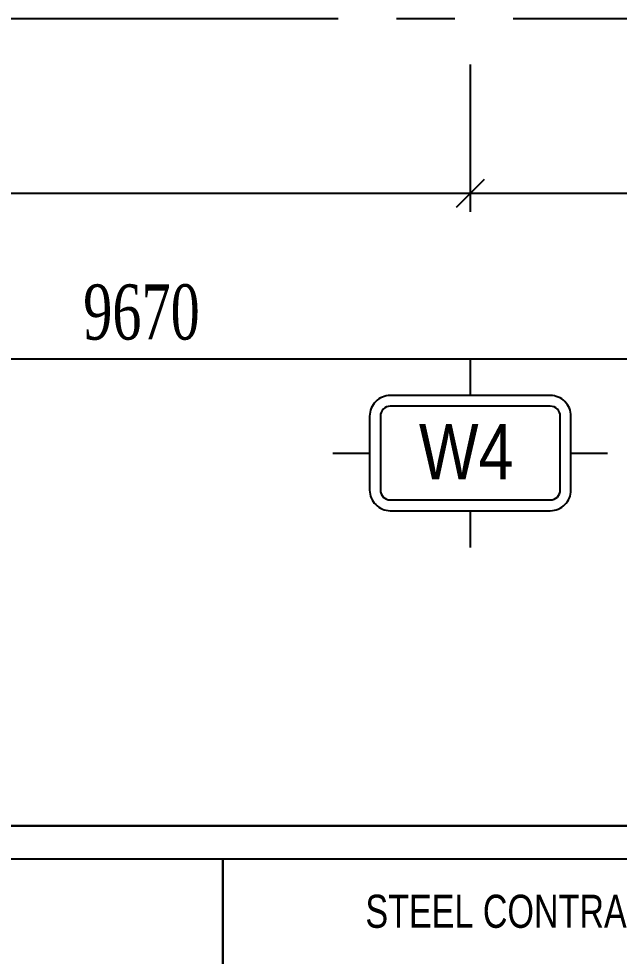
# Model space of a CAD drawing. Header units: inches. Extents: x 315041 to 662841, y -45540 to -35018.
# Drawn here: x 332119.3 to 332152, y -38646.2 to -38595.2 of the extents above; entities that cross this region are included whole.
import ezdxf
from ezdxf.enums import TextEntityAlignment as Align

# ---------------------------------------------------------------- set-up
doc = ezdxf.new("R2010")
doc.units = ezdxf.units.IN
doc.header["$MEASUREMENT"] = 0
doc.linetypes.add('CENTER2', pattern=[28.575, 19.05, -3.175, 3.175, -3.175])
for name, color, linetype in [('3', 3, 'Continuous'), ('7', 7, 'Continuous'), ('8', 8, 'Continuous'), ('BAO KHUNG', 31, 'Continuous')]:
    doc.layers.add(name, color=color, linetype=linetype)
doc.styles.add('hx2', font='VHARIALN.TTF')
doc.styles.add('ST1', font='times.ttf', dxfattribs={"width": 0.7})
doc.styles.get("Standard").update_dxf_attribs({"font": 'VHARIALN.TTF'})
doc.dimstyles.new('100', dxfattribs={"dimtxt": 3, "dimasz": 1.5, "dimexe": 1, "dimexo": 0, "dimgap": 1, "dimtad": 1, "dimdec": 0, "dimlfac": 100, "dimzin": 0, "dimdsep": 46, "dimtxsty": 'ST1', "dimblk": 'OBLIQUE', "dimcen": 1, "dimdle": 1, "dimclrd": 8, "dimclre": 8, "dimclrt": 3, "dimadec": 0, "dimazin": 0, "dimtfac": 1, "dimtdec": 0, "dimtix": 1, "dimtmove": 1, "dimatfit": 3, "dimfxl": 0, "dimtfill": 1, "dimtolj": 1, "dimtzin": 0, "dimlwd": -1, "dimlwe": -1, "dimarcsym": 1})

# ---------------------------------------------------------------- blocks, each defined once
blk = doc.blocks.new('A$C75D82031')
at = {"layer": '7', "color": 147, "linetype": 'Continuous'}
blk.add_lwpolyline([(12.331, 57.61), (581.669, 57.61), (581.669, 409.19), (12.331, 409.19)], close=True, dxfattribs=at)
at = {"layer": 'BAO KHUNG', "color": 7}
for points in [[(80.92, 55.81), (144.951, 55.81), (144.951, 10.81), (80.92, 10.81)], [(144.951, 55.81), (285.801, 55.81), (285.801, 10.81), (144.951, 10.81)]]:
    blk.add_lwpolyline(points, close=True, dxfattribs=at)
at = {"layer": 'BAO KHUNG', "color": 7, "linetype": 'Continuous', "width": 0.9}
blk.add_text('STEEL CONTRACTOR - NHÀ THẦU KẾT CẤU THÉP', height=1.8, dxfattribs=at).set_placement((152.72, 52.051))
blk = doc.blocks.new('_Oblique')
at = {"color": 0, "linetype": 'ByBlock', "lineweight": -2}
blk.add_line((-0.5, -0.5), (0.5, 0.5), dxfattribs=at)
blk = doc.blocks.new('*D1031')
at = {"color": 8, "linetype": 'Continuous', "transparency": 16777216}
for p, q in [((79.849, 41.451), (79.849, 33.428)), ((146.099, 41.451), (146.099, 33.428)), ((78.849, 34.428), (147.099, 34.428))]:
    blk.add_line(p, q, dxfattribs=at)
at = {"layer": 'Defpoints', "color": 0, "transparency": 16777216}
for p in [(79.849, 41.451), (146.099, 41.451), (146.099, 34.428)]:
    blk.add_point(p, dxfattribs=at)
at = {"color": 8, "transparency": 16777216, "xscale": 1.5, "yscale": 1.5, "zscale": 1.5, "rotation": 180}
blk.add_blockref('_Oblique', (79.849, 34.428), dxfattribs=at)
at = {"color": 8, "transparency": 16777216, "xscale": 1.5, "yscale": 1.5, "zscale": 1.5}
blk.add_blockref('_Oblique', (146.099, 34.428), dxfattribs=at)
at = {"color": 3, "transparency": 16777216, "insert": (112.974, 36.954), "char_height": 3, "attachment_point": 5, "style": 'ST1', "bg_fill": 3, "box_fill_scale": 1.25, "bg_fill_color": 256, "bg_fill_true_color": 13158600, "bg_fill_transparency": 6217772}
blk.add_mtext('\\A1;6625', dxfattribs=at)
blk = doc.blocks.new('*D1032')
at = {"color": 8, "linetype": 'Continuous', "transparency": 16777216}
for p, q in [((146.099, 41.451), (146.099, 33.428)), ((176.549, 41.451), (176.549, 33.428)), ((145.099, 34.428), (177.549, 34.428))]:
    blk.add_line(p, q, dxfattribs=at)
at = {"layer": 'Defpoints', "color": 0, "transparency": 16777216}
for p in [(146.099, 41.451), (176.549, 41.451), (176.549, 34.428)]:
    blk.add_point(p, dxfattribs=at)
at = {"color": 8, "transparency": 16777216, "xscale": 1.5, "yscale": 1.5, "zscale": 1.5, "rotation": 180}
blk.add_blockref('_Oblique', (146.099, 34.428), dxfattribs=at)
at = {"color": 8, "transparency": 16777216, "xscale": 1.5, "yscale": 1.5, "zscale": 1.5}
blk.add_blockref('_Oblique', (176.549, 34.428), dxfattribs=at)
at = {"color": 3, "transparency": 16777216, "insert": (161.324, 36.954), "char_height": 3, "attachment_point": 5, "style": 'ST1', "bg_fill": 3, "box_fill_scale": 1.25, "bg_fill_color": 256, "bg_fill_true_color": 13158600, "bg_fill_transparency": 0}
blk.add_mtext('\\A1;3045', dxfattribs=at)
blk = doc.blocks.new('*D1033')
at = {"color": 8, "linetype": 'Continuous', "transparency": 16777216}
for p, q in [((79.849, 41.451), (79.849, 24.418)), ((176.549, 41.451), (176.549, 24.418)), ((78.849, 25.418), (177.549, 25.418))]:
    blk.add_line(p, q, dxfattribs=at)
at = {"layer": 'Defpoints', "color": 0, "transparency": 16777216}
for p in [(79.849, 41.451), (176.549, 41.451), (176.549, 25.418)]:
    blk.add_point(p, dxfattribs=at)
at = {"color": 8, "transparency": 16777216, "xscale": 1.5, "yscale": 1.5, "zscale": 1.5, "rotation": 180}
blk.add_blockref('_Oblique', (79.849, 25.418), dxfattribs=at)
at = {"color": 8, "transparency": 16777216, "xscale": 1.5, "yscale": 1.5, "zscale": 1.5}
blk.add_blockref('_Oblique', (176.549, 25.418), dxfattribs=at)
at = {"color": 3, "transparency": 16777216, "insert": (128.199, 27.948), "char_height": 3, "attachment_point": 5, "style": 'ST1', "bg_fill": 3, "box_fill_scale": 1.25, "bg_fill_color": 256, "bg_fill_true_color": 13158600, "bg_fill_transparency": 5832799}
blk.add_mtext('\\A1;9670', dxfattribs=at)
blk = doc.blocks.new('TENTRUC')
at = {"layer": '7'}
for p, q in [((0, 8.267), (0, 10.265)), ((-7.478, 5.132), (-5.48, 5.132)), ((5.48, 5.132), (7.478, 5.132)), ((0, 0), (0, 1.998))]:
    blk.add_line(p, q, dxfattribs=at)
blk.add_lwpolyline([(-4.356, 8.267), (4.356, 8.267, -0.414214), (5.48, 7.143), (5.48, 3.122, -0.414214), (4.356, 1.998), (-4.356, 1.998, -0.414214), (-5.48, 3.122), (-5.48, 7.143, -0.414214)], format="xyb", close=True, dxfattribs=at)
at = {"layer": '8', "ltscale": 15}
blk.add_lwpolyline([(-4.356, 7.684), (4.356, 7.684, -0.414214), (4.897, 7.143), (4.897, 3.122, -0.414214), (4.356, 2.581), (-4.356, 2.581, -0.414214), (-4.897, 3.122), (-4.897, 7.143, -0.414214)], format="xyb", close=True, dxfattribs=at)
at = {"layer": '3', "style": 'hx2'}
blk.add_attdef('TR', text='', height=2.904, dxfattribs=at).set_placement((-0.156, 3.827), align=Align.CENTER)
blk = doc.blocks.new('A$C4DC60D06')
at = {"color": 9}
dim = blk.add_linear_dim(base=(146.099, 34.428), p1=(79.849, 41.451), p2=(146.099, 41.451), dimstyle='100', dxfattribs=at)
dim.commit()
dim.dimension.update_dxf_attribs({"geometry": '*D1031', "text_midpoint": (112.974, 36.954)})
dim = blk.add_linear_dim(base=(176.549, 34.428), p1=(146.099, 41.451), p2=(176.549, 41.451), dimstyle='100', dxfattribs=at)
dim.commit()
dim.dimension.update_dxf_attribs({"geometry": '*D1032', "text_midpoint": (161.324, 36.954)})
dim = blk.add_linear_dim(base=(176.549, 25.418), p1=(79.849, 41.451), p2=(176.549, 41.451), dimstyle='100', dxfattribs=at)
dim.commit()
dim.dimension.update_dxf_attribs({"geometry": '*D1033', "text_midpoint": (128.199, 27.948)})
at = {"color": 8}
blk.add_lwpolyline([(0, 351.58), (284.669, 351.58), (284.669, 0), (0, 0)], close=True, dxfattribs=at)
at = {"layer": '3', "color": 9}
ref = blk.add_blockref('TENTRUC', (146.099, 25.418), dxfattribs=dict(at, xscale=-1, rotation=180))
ref.add_attrib('TR', 'W4', dxfattribs={"layer": '0', "height": 3, "style": 'hx2'}).set_placement((145.883, 18.864), align=Align.CENTER)

msp = doc.modelspace()

# ---------------------------------------------------------------- block references
at = {"color": 1}
msp.add_blockref('A$C75D82031', (331985.4423, -38696.7186), dxfattribs=at)

# ---------------------------------------------------------------- next in the draw order: block references
at = {"color": 8}
msp.add_blockref('A$C4DC60D06', (331997.7733, -38639.1085), dxfattribs=at)

# ---------------------------------------------------------------- next in the draw order: linework, layer by layer
at = {"color": 8, "linetype": 'CENTER2'}
msp.add_line((335537.1113, -38595.1758), (330315.4765, -38595.1758), dxfattribs=at)

doc.saveas('drawing.dxf')
